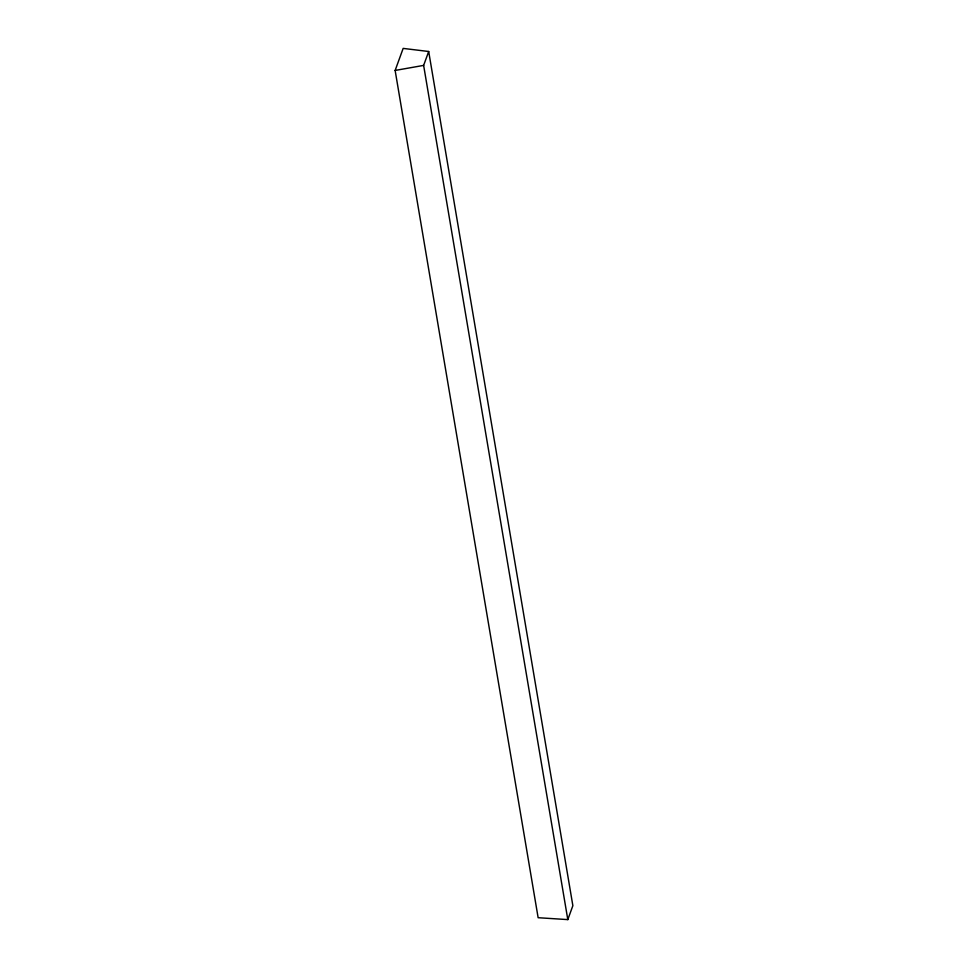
<?xml version="1.0" encoding="UTF-8"?>
<svg xmlns="http://www.w3.org/2000/svg" width="968" height="968" viewBox="0 0 968 968"><rect width="100%" height="100%" fill="white"/><g stroke="black" fill="none" stroke-linecap="round" stroke-linejoin="round"><path stroke-width="1.45" d="M395.138 70.446L403.16 48.4L428.691 51.498L572.862 905.697L567.805 919.6L538.135 917.712L395.138 70.446L423.633 65.4L428.691 51.498M423.633 65.4L567.805 919.6"/></g></svg>
